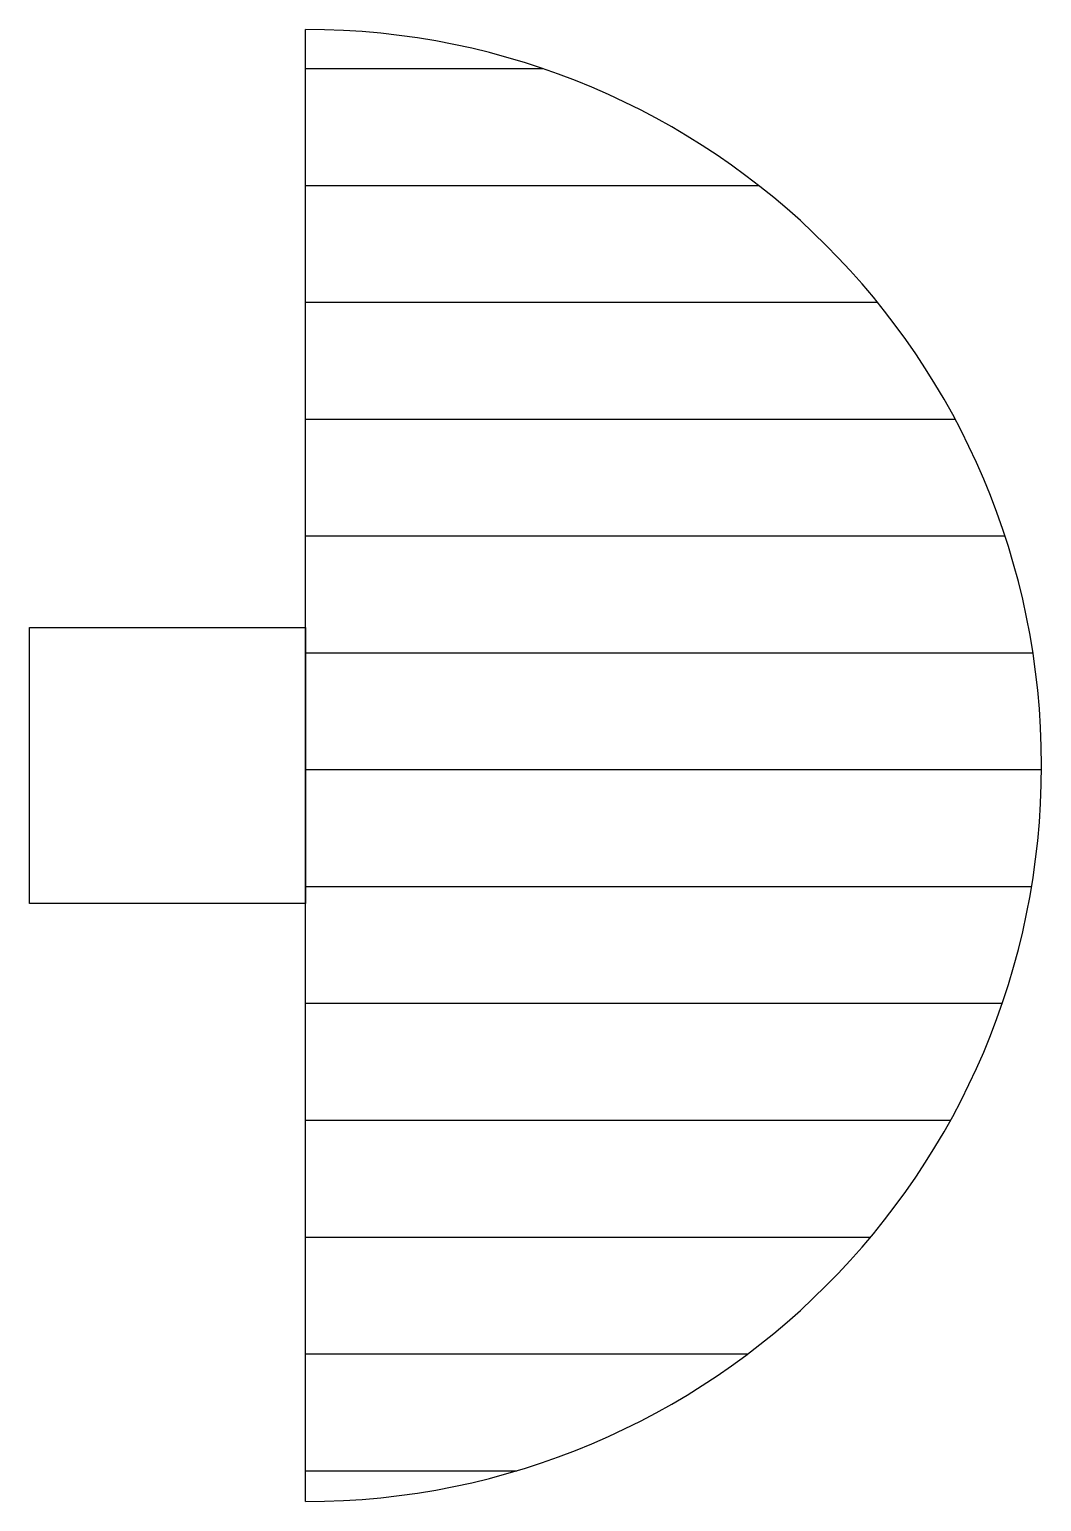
# Model space of a CAD drawing. Header units: millimetres. Extents: x -2962.257 to -2961.982, y 3740.046 to 3740.446.
import ezdxf

# ---------------------------------------------------------------- set-up
doc = ezdxf.new("R2010")
doc.units = ezdxf.units.MM
doc.header["$LTSCALE"] = 10
doc.layers.add('ELE_LUMINÁRIAS', color=4, linetype='Continuous')

msp = doc.modelspace()

# ---------------------------------------------------------------- hatches: boundary and pattern name
at = {"layer": 'ELE_LUMINÁRIAS'}
h = msp.add_hatch(dxfattribs=at)
h.set_pattern_fill('ANSI31', color=1, scale=0.01, angle=315, style=0)
h.paths.add_polyline_path([(-2962.18198, 3740.44639), (-2962.18198, 3740.04639, 1)])

# ---------------------------------------------------------------- linework, layer by layer
at = {"layer": 'ELE_LUMINÁRIAS', "color": 4}
msp.add_line((-2962.18198, 3740.04639), (-2962.18198, 3740.44639), dxfattribs=at)
at = {"layer": 'ELE_LUMINÁRIAS', "color": 3}
msp.add_lwpolyline([(-2962.25698, 3740.20889), (-2962.25698, 3740.28389), (-2962.18198, 3740.28389), (-2962.18198, 3740.20889)], close=True, dxfattribs=at)
at = {"layer": 'ELE_LUMINÁRIAS', "color": 4}
msp.add_arc((-2962.18198, 3740.24639), 0.2, 270, 90, dxfattribs=at)

doc.saveas('drawing.dxf')
